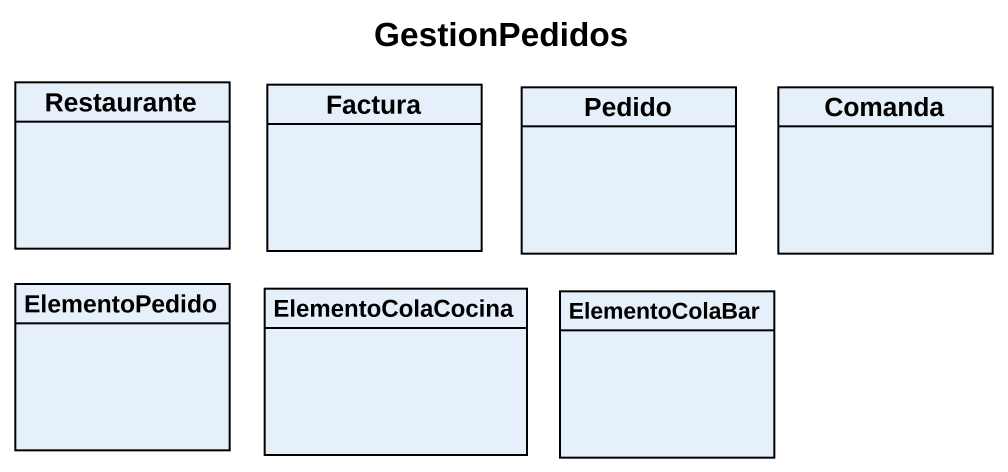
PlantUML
@startuml
title GestionPedidos
hide circle
hide empty members
class Restaurante
class Factura
class Pedido
class Comanda
class ElementoPedido
class ElementoColaCocina
class ElementoColaBar
@enduml
